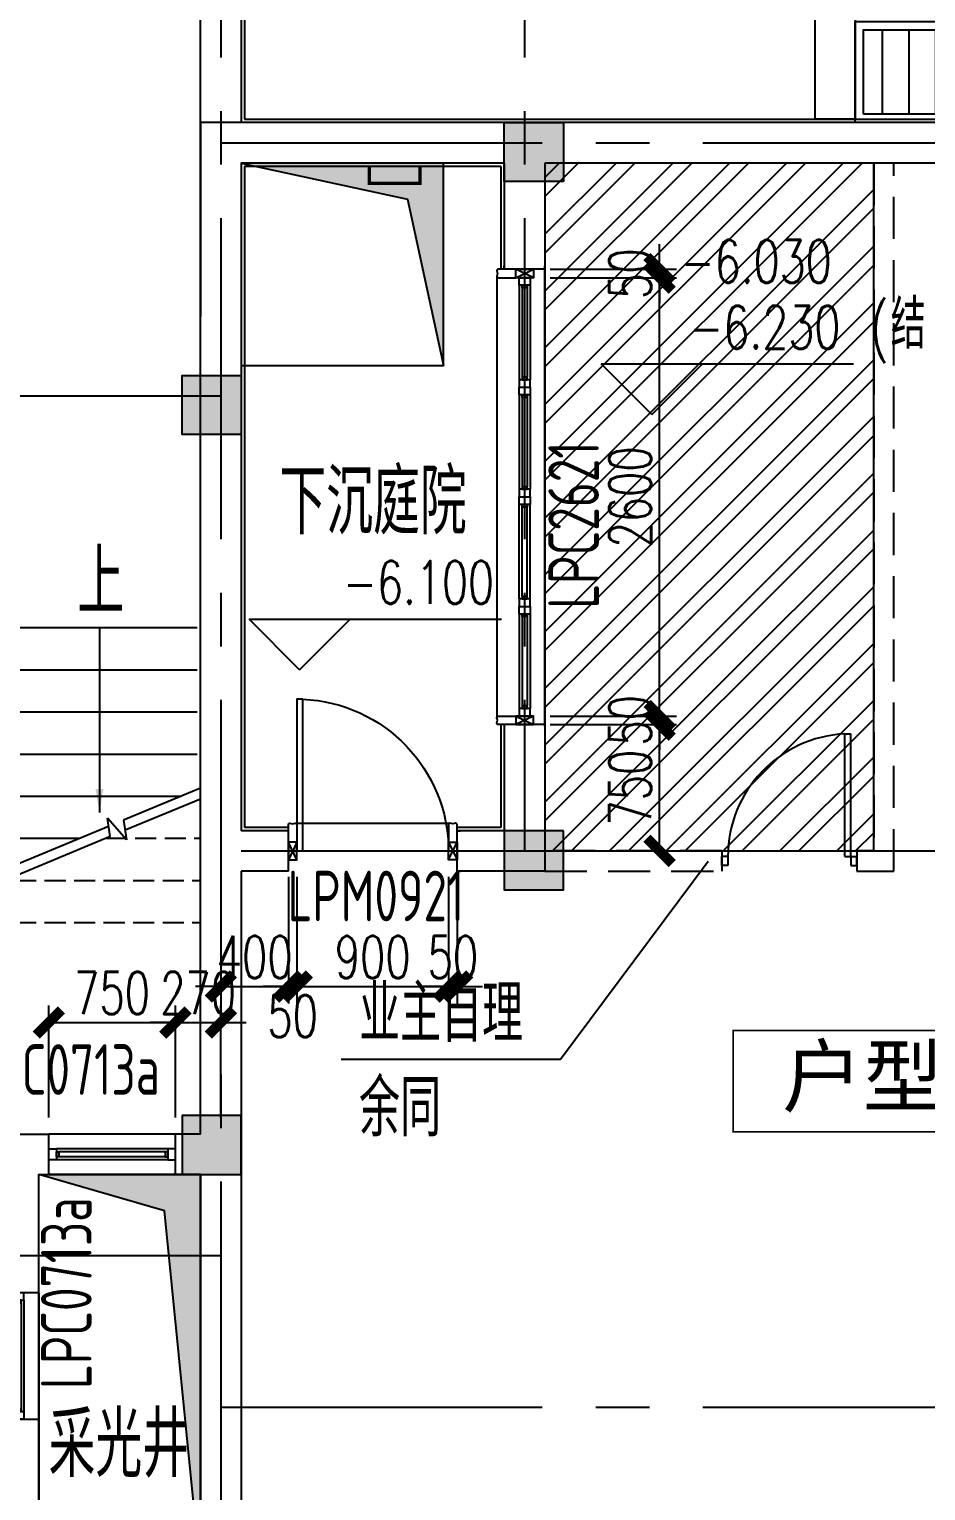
# Model space of a CAD drawing. Extents: x 296441 to 853063, y 459050 to 1117990.
# Drawn here: x 618962 to 624277, y 881624 to 890293 of the extents above; entities that cross this region are included whole.
import ezdxf
from ezdxf.enums import TextEntityAlignment as Align
from ezdxf.xclip import XClip

# ---------------------------------------------------------------- set-up
doc = ezdxf.new("R2010")
doc.units = 0
doc.header["$LTSCALE"] = 1000
doc.header["$XCLIPFRAME"] = 0
for name, pattern in [('03-JSJ -BSMT-P$0$HIDDEN', [0.375, 0.25, -0.125]), ('14-GRID$0$CENTER2', [28.575, 19.05, -3.175, 3.175, -3.175]), ('5-GRID$0$CENTER2', [28.575, 19.05, -3.175, 3.175, -3.175]), ('DASH', [0.35, 0.25, -0.1]), ('DZ-3-PLAN-FL01$0$DASHED2', [0.375, 0.25, -0.125]), ('DZ-3-PLAN-FL03$0$DASHED2', [0.375, 0.25, -0.125])]:
    doc.linetypes.add(name, pattern=pattern)
for name, color, linetype in [('0-COL-H1', 170, 'Continuous'), ('14-GRID$0$G-GRID', 9, '14-GRID$0$CENTER2'), ('14-name$0$A-ANNO-IDEN', 2, 'Continuous'), ('14-PLAN-BS01-P$0$A-ANNO-LEVL', 3, 'Continuous'), ('14-PLAN-BS01-P$0$A-WALL', 1, 'Continuous'), ('17-PLAN-BS01-P$0$G-XREF', 2, 'Continuous'), ('5-GRID$0$G-GRID', 8, '5-GRID$0$CENTER2'), ('A-FL01$0$G-FL01$0$A-OVLK', 140, 'Continuous'), ('A-FL01$0$G-FL01$0$A-SECT-WIND', 155, 'Continuous'), ('A-FL01$0$G-FL01$0$A-SECT-WOOD', 17, 'Continuous'), ('A-ROOF', 2, 'Continuous'), ('C1-FL01$0$A-STRS', 4, 'Continuous'), ('D-排水', 5, 'DASH'), ('DIM_LEAD', 3, 'Continuous'), ('DZ-3-PLAN-FL01$0$A-WALL', 1, 'Continuous'), ('DZ-3-PLAN-FL03$0$A-WALL', 1, 'Continuous'), ('DZ-PLAN-MAIN-FL01$0$A-WIND-IDEN', 33, 'Continuous'), ('E-TEXT-BS01-MI-14$0$A-ROOM-IDEN', 4, 'Continuous'), ('E1-BS01-18-19$0$A-DOOR', 4, 'Continuous'), ('E1-BS01-18-19$0$A-OVLK', 140, 'Continuous'), ('E1-BS01-18-19$0$A-SECT-WIND', 155, 'Continuous'), ('E1-BS01-18-19$0$A-SECT-WOOD', 17, 'Continuous'), ('E1-BS01-18-19$0$G-XREF', 2, 'Continuous'), ('E1-BS01-20$0$A-WALL', 1, 'Continuous'), ('E1-FL01$0$A-DOOR', 4, 'Continuous'), ('G-BS01-20$0$G-FL01$0$A-WALL', 1, 'Continuous'), ('G-BS01-20$0$G-FL01$0$A-WALL-FNSH', 6, 'Continuous'), ('G-BS01-6$0$G-FL01$0$A-ANNO-ARRW', 2, 'Continuous'), ('G-BS01-6$0$G-FL01$0$A-ANNO-SYMB', 6, 'Continuous'), ('H-BM01$0$A-STRS', 4, 'Continuous'), ('menchuangtao1$0$A-DETL-STONE', 42, 'Continuous'), ('menchuangtao1$0$A-WALL', 1, 'Continuous'), ('menchuangtao1$0$A_CUR_FRAME', 112, 'Continuous'), ('PUB_DIM', 3, 'Continuous'), ('PUB_TEXT', 7, 'Continuous'), ('WALL', 242, 'Continuous'), ('ZT1_Dim---标注---PM、LM、DY、JD', 252, 'Continuous'), ('卫生间降板', 251, 'Continuous')]:
    doc.layers.add(name, color=color, linetype=linetype)
doc.layers.add('14-PLAN-ALL-P$0$A-AREA', color=6, linetype='Continuous', plot=False)
doc.styles.add('14-name$0$GOA_03_黑体_1.00', font='simhei.ttf')
doc.styles.add('14-name$0$GOA_04_COMPLEX_1.00', font='complex.shx')
doc.styles.add('_TCH_DIM', font='SIMPLEX', dxfattribs={"bigfont": 'GBCBIG'})
doc.styles.get("Standard").update_dxf_attribs({"font": 'gbenor.shx', "bigfont": 'gbcbig.shx'})
doc.styles.add('ZT-DIMSTYLE', font='ROMANS.shx', dxfattribs={"width": 0.7, "bigfont": 'CHINESE.shx'})
doc.dimstyles.new('ZT-DIM100', dxfattribs={"dimscale": 100, "dimtxt": 2.5, "dimasz": 1.5, "dimexe": 1, "dimexo": 1, "dimgap": 0.5, "dimtad": 1, "dimdec": 0, "dimdsep": 46, "dimtxsty": 'ZT-DIMSTYLE', "dimblk": 'ARCHTICK', "dimcen": 2.5, "dimclrd": 175, "dimclre": 175, "dimclrt": 7, "dimazin": 2, "dimtfac": 1, "dimtix": 1, "dimtmove": 2, "dimatfit": 3, "dimfxl": 0, "dimarcsym": 0})

# ---------------------------------------------------------------- blocks, each defined once
blk = doc.blocks.new('A$C27967141')
at = {"layer": 'D-排水', "linetype": 'ByBlock'}
h = blk.add_hatch(dxfattribs=at)
h.set_pattern_fill('ANSI31', color=256, scale=100, angle=45, style=0)
h.set_pattern_definition([(90, (-3068029.05, -956410.51), (-158.75, 4e-14), [])])
h.paths.add_polyline_path([(8200, -1550), (8200, -2050), (52220, -2050), (52220, -1550)])
at = {"layer": '14-PLAN-BS01-P$0$A-WALL'}
for p, q in [((8150, 0), (8150, -2080)), ((7910, -240), (7910, -2080)), ((8150, -2080), (7910, -2080))]:
    blk.add_line(p, q, dxfattribs=at)
at = {"layer": 'D-排水', "linetype": 'ByBlock'}
for points in [[(8150, -2100), (8150, -1500), (52270, -1500), (52270, -2100)], [(8200, -2050), (8200, -1550), (52220, -1550), (52220, -2050)]]:
    blk.add_lwpolyline(points, close=True, dxfattribs=at)
blk = doc.blocks.new('*U2129')
at = {"const_width": 10}
blk.add_lwpolyline([(-1025, 0), (1025, 0), (1025, -600), (-1025, -600)], close=True, dxfattribs=at)
at = {"style": '14-name$0$GOA_04_COMPLEX_1.00', "width": 0.8}
blk.add_attdef('房间编号', text='', height=300, dxfattribs=at).set_placement((-532.4, -480.6), align=Align.CENTER)
blk = doc.blocks.new('WERC')
at = {"layer": '14-name$0$A-ANNO-IDEN'}
ref = blk.add_blockref('*U2129', (767281.3, -443323.8), dxfattribs=dict(at, xscale=-1))
ref.add_attrib('房间编号', '户型E2', dxfattribs={"layer": '0', "height": 350, "style": '14-name$0$GOA_03_黑体_1.00'}).set_placement((767262.1, -443769.5), align=Align.CENTER)
blk = doc.blocks.new('QQC3')
at = {"layer": 'DZ-PLAN-MAIN-FL01$0$A-WIND-IDEN', "color": 2, "width": 0.8}
blk.add_text('LPC0713a', height=300, dxfattribs=at).set_placement((809467.1, 80354.7))
blk.add_text('LPC0713a', height=300, rotation=90, dxfattribs=at).set_placement((810197.8, 78609.8))
at = {"layer": 'E-TEXT-BS01-MI-14$0$A-ROOM-IDEN'}
for s, height, p in [('上', 385.8, (810113.1, 83205)), ('采光井', 385.82, (809942.6, 78087.8))]:
    blk.add_text(s, height=height, dxfattribs=at).set_placement(p)
blk = doc.blocks.new('*U2130')
at = {"layer": 'E1-BS01-18-19$0$A-SECT-WIND'}
for p, q in [((45, 32.5), (605, 32.5)), ((60, 15), (590, 15)), ((45, -32.5), (605, -32.5)), ((60, -15), (590, -15))]:
    blk.add_line(p, q, dxfattribs=at)
at = {"layer": 'E1-BS01-18-19$0$A-SECT-WOOD'}
for points in [[(0, 32.5), (45, 32.5), (45, -32.5), (0, -32.5)], [(60, 15), (60, -15), (45, -15), (45, 15)], [(590, 15), (590, -15), (605, -15), (605, 15)], [(650, 32.5), (605, 32.5), (605, -32.5), (650, -32.5)]]:
    blk.add_lwpolyline(points, close=True, dxfattribs=at)
blk = doc.blocks.new('menchuangtao1')
at = {"layer": 'menchuangtao1$0$A-DETL-STONE'}
blk.add_lwpolyline([(-10, -52.5), (-10, -159.2, -0.471625), (-15, -162.1, -0.528396), (-19.5, -164.7, 0.241692), (-50.5, -164.7, -0.528396), (-55, -162.1, -0.471625), (-60, -159.2), (-60, -52.5)], format="xyb", close=True, dxfattribs=at)
at = {"layer": 'menchuangtao1$0$A-WALL'}
for p, q in [((-10, 120), (-10, -120)), ((-10, 120), (10, 120)), ((-10, -120), (10, -120))]:
    blk.add_line(p, q, dxfattribs=at)
at = {"layer": 'menchuangtao1$0$A_CUR_FRAME'}
for p, q in [((-60, -52.5), (-10, 52.5)), ((-60, 52.5), (-10, -52.5))]:
    blk.add_line(p, q, dxfattribs=at)
blk.add_lwpolyline([(-10, -52.5), (-10, 52.5), (-60, 52.5), (-60, -52.5)], close=True, dxfattribs=at)
blk = doc.blocks.new('E1-BS01-18-19$0$DOOR-900')
blk.add_lwpolyline([(-35, 899.8), (0, 899.8), (0, 0), (-35, 0)], close=True)
blk.add_arc((2.2, -1.7), 902.2, 92.36523, 179.8941)
blk = doc.blocks.new('E1-FL01$0$M1')
for p, q in [((-153.2, 60), (-153.2, 880)), ((-153.2, 880), (-113.2, 880)), ((-113.2, 60), (-113.2, 880)), ((-933.2, 60), (-973.2, 60)), ((-973.2, 0), (-973.2, 60)), ((-933.2, 60), (-933.2, 0)), ((-153.2, 60), (-113.2, 60)), ((-113.2, 60), (-73.2, 60)), ((-113.2, 60), (-113.2, 0)), ((-73.2, 0), (-73.2, 60)), ((-933.2, 0), (-973.2, 0)), ((-113.2, 0), (-73.2, 0))]:
    blk.add_line(p, q)
blk.add_arc((-113.2, 60), 820, 92.79603, 180)
blk = doc.blocks.new('16#地下一层')
at = {"layer": 'A-ROOF'}
h = blk.add_hatch(color=239, dxfattribs=at)
h.dxf.hatch_style = 1
h.paths.add_polyline_path([(-8494, 11366), (-9185.9, 11516.2), (-9251, 11580), (-8280, 11580), (-8280, 10582.3), (-8323.9, 10582.3)])
h.paths.add_polyline_path([(-8323.9, 10582.3), (-8280, 10582.3), (-8280, 10380)])
h.paths.add_polyline_path([(-9279.6, 11580), (-9251, 11580), (-9185.9, 11516.2), (-9279.6, 11536.5)])
h.paths.add_polyline_path([(-9480, 11580), (-9279.6, 11580), (-9279.6, 11536.5)])
at = {"layer": '卫生间降板'}
h = blk.add_hatch(dxfattribs=at)
h.set_pattern_fill('ANSI32', color=256, scale=50)
h.set_pattern_definition([(45, (-2014349.7, -1371804.2), (-168.379802, 168.379802), []), (45, (-2014237.44, -1371804.2), (-168.379802, 168.379802), [])])
h.paths.add_polyline_path([(-5730, 11580), (-7680, 11580), (-7680, 7500), (-5730, 7500)])
at = {"layer": '14-PLAN-ALL-P$0$A-AREA'}
for p, q in [((-9460, 11840), (-4080, 11840)), ((-9460, 11560), (-9460, 7640)), ((-7940, 11560), (-9460, 11560)), ((-7940, 11560), (-7940, 10950)), ((-7940, 8250), (-7940, 7640)), ((-9200, 7640), (-9460, 7640)), ((-7940, 7640), (-8200, 7640))]:
    blk.add_line(p, q, dxfattribs=at)
at = {"layer": '17-PLAN-BS01-P$0$G-XREF', "const_width": 20}
blk.add_lwpolyline([(-8420, 11560), (-8420, 11460), (-8720, 11460), (-8720, 11560)], dxfattribs=at)
at = {"layer": '5-GRID$0$G-GRID'}
blk.add_lwpolyline([(-5730, 11580), (-7680, 11580), (-7680, 7500), (-5730, 7500)], close=True, dxfattribs=at)
at = {"layer": 'A-ROOF', "color": 239, "linetype": '03-JSJ -BSMT-P$0$HIDDEN'}
blk.add_lwpolyline([(-8280, 11580), (-9480, 11580), (-9480, 10380), (-8280, 10380)], close=True, dxfattribs=at)
at = {"layer": 'A-ROOF', "color": 239}
blk.add_lwpolyline([(-8280, 11580), (-9480, 11580), (-9480, 10380), (-8280, 10380)], close=True, dxfattribs=at)
blk.add_lwpolyline([(-9480, 11580), (-8494, 11366), (-8280, 10380)], dxfattribs=at)
at = {"layer": 'DZ-3-PLAN-FL01$0$A-WALL', "color": 33, "linetype": 'DZ-3-PLAN-FL01$0$DASHED2', "ltscale": 10}
blk.add_line((-5830, 7500), (-5830, 7380), dxfattribs=at)
at = {"layer": 'DZ-3-PLAN-FL03$0$A-WALL', "color": 33, "linetype": 'DZ-3-PLAN-FL03$0$DASHED2'}
blk.add_line((-6630, 7500), (-6630, 7380), dxfattribs=at)
for points in [[(-5730, 11580), (-5730, 7500), (-5830, 7500)], [(-5830, 7380), (-5610, 7380), (-5610, 11580)], [(-6630, 7500), (-7680, 7500)], [(-7680, 7380), (-6630, 7380)]]:
    blk.add_lwpolyline(points, dxfattribs=at)
at = {"layer": 'E1-BS01-18-19$0$A-OVLK'}
for p, q in [((-7680, 8240), (-7680, 10960)), ((-7965, 10908.1), (-7965, 8292.2)), ((-9158.1, 7665), (-8241.9, 7665))]:
    blk.add_line(p, q, dxfattribs=at)
at = {"layer": 'WALL'}
for p, q in [((-7800, 11820), (-9720, 11820)), ((-4080, 11820), (-7800, 11820)), ((-7920, 11580), (-9480, 11580)), ((-9480, 11580), (-9480, 7620)), ((-7920, 11580), (-7920, 10950)), ((-4080, 11580), (-7680, 11580)), ((-7680, 11580), (-7680, 10950)), ((-7680, 10950), (-7920, 10950)), ((-7920, 8250), (-7920, 7620)), ((-7680, 8250), (-7920, 8250)), ((-7680, 8250), (-7680, 7380)), ((-9200, 7620), (-9480, 7620)), ((-9200, 7380), (-9200, 7620)), ((-7920, 7620), (-8200, 7620)), ((-8200, 7380), (-8200, 7620)), ((-9200, 7380), (-9480, 7380)), ((-9480, 7380), (-9480, -3480)), ((-7680, 7380), (-8200, 7380))]:
    blk.add_line(p, q, dxfattribs=at)
at = {"rotation": 270}
for p in [(-7800, 10900), (-7800, 10250), (-7800, 8950)]:
    blk.add_blockref('*U2130', p, dxfattribs=at)
at = {"extrusion": (0, 0, -1), "zscale": -1, "rotation": 90}
blk.add_blockref('*U2130', (7800, 8950), dxfattribs=at)
at = {"layer": 'E1-BS01-18-19$0$A-DOOR', "extrusion": (0, 0, -1), "zscale": -1}
blk.add_blockref('E1-BS01-18-19$0$DOOR-900', (9150, 7500), dxfattribs=at)
at = {"layer": 'E1-BS01-18-19$0$G-XREF', "extrusion": (0, 0, -1), "zscale": -1}
for p, rotation in [((7800, 10960), 90), ((8190, 7500), 180)]:
    blk.add_blockref('menchuangtao1', p, dxfattribs=dict(at, rotation=rotation))
at = {"layer": 'E1-BS01-18-19$0$G-XREF'}
for p, rotation in [((-7800, 8240), 270), ((-9210, 7500), 180)]:
    blk.add_blockref('menchuangtao1', p, dxfattribs=dict(at, rotation=rotation))
at = {"layer": 'E1-FL01$0$A-DOOR', "xscale": 0.8888888889923692, "yscale": 0.8888888889923692, "zscale": 0.8888888889923692}
blk.add_blockref('E1-FL01$0$M1', (-5765, 7413.3), dxfattribs=at)
blk = doc.blocks.new('cgc')
at = {"layer": 'A-FL01$0$G-FL01$0$A-OVLK', "extrusion": (2.78234e-21, 2.27195e-05, 1)}
for p, q in [((221442.7, 260767.6), (220692.7, 260767.6)), ((221442.7, 260527.6), (220692.7, 260527.6))]:
    blk.add_line(p, q, dxfattribs=at)
at = {"layer": 'A-FL01$0$G-FL01$0$A-SECT-WIND', "extrusion": (2.78234e-21, 2.27195e-05, 1)}
for p, q in [((221397.7, 260680.1), (220737.7, 260680.1)), ((221397.7, 260615.1), (220737.7, 260615.1)), ((221382.7, 260662.6), (220752.7, 260662.6)), ((221382.7, 260632.6), (220752.7, 260632.6))]:
    blk.add_line(p, q, dxfattribs=at)
at = {"layer": 'A-FL01$0$G-FL01$0$A-SECT-WOOD', "extrusion": (2.78234e-21, 2.27195e-05, 1), "elevation": 3.9}
for points in [[(220692.7, 260680.1), (220737.7, 260680.1), (220737.7, 260615.1), (220692.7, 260615.1)], [(221442.7, 260680.1), (221397.7, 260680.1), (221397.7, 260615.1), (221442.7, 260615.1)], [(220752.7, 260662.6), (220752.7, 260632.6), (220737.7, 260632.6), (220737.7, 260662.6)], [(221382.7, 260662.6), (221382.7, 260632.6), (221397.7, 260632.6), (221397.7, 260662.6)]]:
    blk.add_lwpolyline(points, close=True, dxfattribs=at)
blk = doc.blocks.new('20B-G1-地下一层')
at = {"layer": 'A-ROOF'}
h = blk.add_hatch(color=239, dxfattribs=at)
h.dxf.hatch_style = 1
h.paths.add_polyline_path([(729779, -384992.3), (729848.9, -385693.3), (729993, -385749.3), (729993, -384778.3), (729373.7, -384778.3), (729359.4, -384871.9)])
h.paths.add_polyline_path([(729359.4, -384871.9), (729373.7, -384778.3), (729033, -384778.3)])
h.paths.add_polyline_path([(729993, -385777.9), (729993, -385749.3), (729848.9, -385693.3), (729858.4, -385788.3)])
h.paths.add_polyline_path([(729993, -387138.3), (729993, -385777.9), (729858.4, -385788.3)])
blk.add_lwpolyline([(729993, -387138.3), (729779, -384992.3), (729033, -384778.3)], dxfattribs=at)
blk.add_lwpolyline([(729993, -384778.3), (729993, -387138.3), (729033, -387138.3), (729033, -384778.3)], close=True, dxfattribs=at)
at = {"layer": 'C1-FL01$0$A-STRS', "linetype": 'DASH', "ltscale": 0.5, "extrusion": (2.78234e-21, 2.27195e-05, 1)}
for p, q in [((729430, -382783.3), (729993, -382783.3)), ((728893, -383033.3), (729993, -383033.3)), ((728893, -383283.3), (729993, -383283.3))]:
    blk.add_line(p, q, dxfattribs=at)
at = {"layer": 'E1-BS01-20$0$A-WALL'}
blk.add_line((729993, -378538.3), (729993, -379688.3), dxfattribs=at)
at = {"layer": 'G-BS01-20$0$G-FL01$0$A-WALL'}
for p, q in [((730233, -376438.3), (730232.9, -378538.6)), ((729993, -378738.3), (729993, -376678.3)), ((729993, -384538.3), (729993, -378458.3))]:
    blk.add_line(p, q, dxfattribs=at)
at = {"layer": 'G-BS01-20$0$G-FL01$0$A-WALL-FNSH'}
blk.add_line((730253, -376418.3), (730252.9, -378518.6), dxfattribs=at)
at = {"layer": 'G-BS01-6$0$G-FL01$0$A-ANNO-ARRW', "extrusion": (8.34702e-21, 4.5439e-05, 1), "elevation": -16.9}
blk.add_lwpolyline([(729393, -381533.3), (729393, -382630.7)], dxfattribs=at)
at = {"layer": 'G-BS01-6$0$G-FL01$0$A-ANNO-ARRW', "extrusion": (8.34702e-21, 4.5439e-05, 1)}
blk.add_solid([(729369.6, -382490.7, -16.9), (729393, -382630.7, -16.9), (729416.3, -382490.7, -16.9)], dxfattribs=at)
at = {"layer": 'G-BS01-6$0$G-FL01$0$A-ANNO-SYMB', "extrusion": (8.34702e-21, 4.5439e-05, 1)}
for p, q in [((729993, -382486.1), (729536.4, -382675.8)), ((729993, -382550.5), (729545.2, -382735.4)), ((729447, -382712.9), (728793, -382984.8)), ((729553.6, -382792.5), (729440.7, -382664.1)), ((729455.8, -382772.5), (729440.7, -382664.1)), ((729536.4, -382675.8), (729553.6, -382792.5)), ((729455.8, -382772.5), (728793, -383049.7))]:
    blk.add_line(p, q, dxfattribs=at)
at = {"layer": 'H-BM01$0$A-STRS', "ltscale": 0.1, "extrusion": (2.78234e-21, 2.27195e-05, 1)}
for p, q in [((728893, -381533.3), (729973, -381533.3)), ((728893, -381783.3), (729973, -381783.3)), ((728893, -382033.3), (729973, -382033.3)), ((728893, -382283.3), (729973, -382283.3)), ((728893, -382533.3), (729879.3, -382533.3)), ((728893, -382783.3), (729277.6, -382783.3))]:
    blk.add_line(p, q, dxfattribs=at)
at = {"layer": 'WALL'}
blk.add_line((728793, -384538.3), (729093, -384538.3), dxfattribs=at)
at = {"layer": 'WALL', "extrusion": (8.34702e-21, 4.5439e-05, 1)}
for p, q in [((729093, -384778.3), (729093, -384538.3)), ((729993, -384538.3), (729843, -384538.3)), ((729843, -384778.3), (729843, -384538.3)), ((729033, -384778.3), (729093, -384778.3)), ((729033, -385478.3), (729033, -384778.3)), ((729993, -384778.3), (729843, -384778.3)), ((729993, -387138.3), (729993, -384778.3)), ((729033, -385478.3), (728793, -385478.3)), ((728793, -386228.3), (729033, -386228.3)), ((729033, -386228.3), (729033, -387138.3))]:
    blk.add_line(p, q, dxfattribs=at)
blk.add_blockref('cgc', (508400.3, -645305.9))
at = {"rotation": 90}
blk.add_blockref('cgc', (989560.6, -606921), dxfattribs=at)
blk = doc.blocks.new('20B-1A')
at = {"layer": '14-PLAN-BS01-P$0$A-ANNO-LEVL'}
for p, q in [((1510954.9, 101271), (1510654.9, 101571)), ((1510654.9, 101571), (1512150.9, 101571)), ((1510954.9, 101271), (1511254.9, 101571)), ((1508867.1, 99756.9), (1508567.1, 100056.9)), ((1508567.1, 100056.9), (1510063.1, 100056.9)), ((1508867.1, 99756.9), (1509167.1, 100056.9))]:
    blk.add_line(p, q, dxfattribs=at)
at = {"layer": 'DZ-PLAN-MAIN-FL01$0$A-WIND-IDEN', "color": 2, "width": 0.8}
blk.add_text('LPC2621', height=300, rotation=90, dxfattribs=at).set_placement((1510641.5, 100118.8))
blk.add_text('LPM0921', height=300, dxfattribs=at).set_placement((1508795.2, 98265))
at = {"layer": 'E-TEXT-BS01-MI-14$0$A-ROOM-IDEN'}
blk.add_text('下沉庭院', height=385.82, dxfattribs=at).set_placement((1508746.7, 100559.6))
at = {"layer": 'PUB_TEXT', "style": '_TCH_DIM', "width": 0.705882}
for s, p in [('-6.030', (1511126.6, 102051)), ('(', (1512250.9, 101661)), ('-6.230', (1511178, 101661)), ('-6.100', (1509124.5, 100146.9))]:
    blk.add_text(s, height=255, dxfattribs=at).set_placement(p)
at = {"layer": 'PUB_TEXT', "style": '_TCH_DIM'}
blk.add_text('结', height=289.4, dxfattribs=at).set_placement((1512370.9, 101661))
blk = doc.blocks.new('_ArchTick')
at = {"color": 0, "linetype": 'ByBlock', "const_width": 0.4}
blk.add_lwpolyline([(-0.5, -0.5), (0.5, 0.5)], dxfattribs=at)
blk = doc.blocks.new('*D2250')
at = {"layer": 'Defpoints', "color": 0, "ltscale": 1000, "transparency": 16777216}
for p in [(620098.5, 884401.8), (619828.5, 883739.3), (620098.5, 883739.3)]:
    blk.add_point(p, dxfattribs=at)
at = {"layer": 'ZT1_Dim---标注---PM、LM、DY、JD', "color": 175, "linetype": 'ByBlock', "lineweight": -2, "ltscale": 1000, "transparency": 16777216}
for p, q in [((619828.5, 883839.3), (619828.5, 884501.8)), ((620098.5, 883839.3), (620098.5, 884501.8)), ((619828.5, 884401.8), (619678.5, 884401.8)), ((619828.5, 884401.8), (620098.5, 884401.8)), ((620098.5, 884401.8), (620248.5, 884401.8))]:
    blk.add_line(p, q, dxfattribs=at)
at = {"layer": 'ZT1_Dim---标注---PM、LM、DY、JD', "color": 175, "lineweight": -2, "ltscale": 1000, "transparency": 16777216, "xscale": 150, "yscale": 150, "zscale": 150}
blk.add_blockref('_ArchTick', (619828.5, 884401.8), dxfattribs=at)
at = {"layer": 'ZT1_Dim---标注---PM、LM、DY、JD', "color": 175, "lineweight": -2, "ltscale": 1000, "transparency": 16777216, "xscale": 150, "yscale": 150, "zscale": 150, "rotation": 180}
blk.add_blockref('_ArchTick', (620098.5, 884401.8), dxfattribs=at)
at = {"layer": 'ZT1_Dim---标注---PM、LM、DY、JD', "color": 7, "ltscale": 1000, "transparency": 16777216, "insert": (619963.5, 884576.8), "char_height": 250, "attachment_point": 5, "style": 'ZT-DIMSTYLE'}
blk.add_mtext('270', dxfattribs=at)
blk = doc.blocks.new('*D2251')
at = {"layer": 'Defpoints', "color": 0, "ltscale": 1000, "transparency": 16777216}
for p in [(619828.5, 884401.8), (619078.5, 883739.3), (619828.5, 883739.3)]:
    blk.add_point(p, dxfattribs=at)
at = {"layer": 'ZT1_Dim---标注---PM、LM、DY、JD', "color": 175, "linetype": 'ByBlock', "lineweight": -2, "ltscale": 1000, "transparency": 16777216}
for p, q in [((619078.5, 883839.3), (619078.5, 884501.8)), ((619828.5, 883839.3), (619828.5, 884501.8)), ((619078.5, 884401.8), (619828.5, 884401.8))]:
    blk.add_line(p, q, dxfattribs=at)
at = {"layer": 'ZT1_Dim---标注---PM、LM、DY、JD', "color": 175, "lineweight": -2, "ltscale": 1000, "transparency": 16777216, "xscale": 150, "yscale": 150, "zscale": 150, "rotation": 180}
blk.add_blockref('_ArchTick', (619078.5, 884401.8), dxfattribs=at)
at = {"layer": 'ZT1_Dim---标注---PM、LM、DY、JD', "color": 175, "lineweight": -2, "ltscale": 1000, "transparency": 16777216, "xscale": 150, "yscale": 150, "zscale": 150}
blk.add_blockref('_ArchTick', (619828.5, 884401.8), dxfattribs=at)
at = {"layer": 'ZT1_Dim---标注---PM、LM、DY、JD', "color": 7, "ltscale": 1000, "transparency": 16777216, "insert": (619453.5, 884576.8), "char_height": 250, "attachment_point": 5, "style": 'ZT-DIMSTYLE'}
blk.add_mtext('750', dxfattribs=at)
blk = doc.blocks.new('*D2252')
at = {"layer": 'Defpoints', "color": 0, "ltscale": 1000, "transparency": 16777216}
for p in [(621448.5, 885366.8), (621498.5, 885366.8), (621498.5, 884614.9)]:
    blk.add_point(p, dxfattribs=at)
at = {"layer": 'ZT1_Dim---标注---PM、LM、DY、JD', "color": 175, "linetype": 'ByBlock', "lineweight": -2, "ltscale": 1000, "transparency": 16777216}
for p, q in [((621448.5, 885266.8), (621448.5, 884514.9)), ((621498.5, 885266.8), (621498.5, 884514.9)), ((621448.5, 884614.9), (621298.5, 884614.9)), ((621448.5, 884614.9), (621498.5, 884614.9)), ((621498.5, 884614.9), (621648.5, 884614.9))]:
    blk.add_line(p, q, dxfattribs=at)
at = {"layer": 'ZT1_Dim---标注---PM、LM、DY、JD', "color": 175, "lineweight": -2, "ltscale": 1000, "transparency": 16777216, "xscale": 150, "yscale": 150, "zscale": 150}
blk.add_blockref('_ArchTick', (621448.5, 884614.9), dxfattribs=at)
at = {"layer": 'ZT1_Dim---标注---PM、LM、DY、JD', "color": 175, "lineweight": -2, "ltscale": 1000, "transparency": 16777216, "xscale": 150, "yscale": 150, "zscale": 150, "rotation": 180}
blk.add_blockref('_ArchTick', (621498.5, 884614.9), dxfattribs=at)
at = {"layer": 'ZT1_Dim---标注---PM、LM、DY、JD', "color": 7, "ltscale": 1000, "transparency": 16777216, "insert": (621473.5, 884789.9), "char_height": 250, "attachment_point": 5, "style": 'ZT-DIMSTYLE'}
blk.add_mtext('50', dxfattribs=at)
blk = doc.blocks.new('*D2253')
at = {"layer": 'Defpoints', "color": 0, "ltscale": 1000, "transparency": 16777216}
for p in [(620548.5, 885366.8), (621448.5, 885366.8), (621448.5, 884614.9)]:
    blk.add_point(p, dxfattribs=at)
at = {"layer": 'ZT1_Dim---标注---PM、LM、DY、JD', "color": 175, "linetype": 'ByBlock', "lineweight": -2, "ltscale": 1000, "transparency": 16777216}
for p, q in [((620548.5, 885266.8), (620548.5, 884514.9)), ((621448.5, 885266.8), (621448.5, 884514.9)), ((620548.5, 884614.9), (621448.5, 884614.9))]:
    blk.add_line(p, q, dxfattribs=at)
at = {"layer": 'ZT1_Dim---标注---PM、LM、DY、JD', "color": 175, "lineweight": -2, "ltscale": 1000, "transparency": 16777216, "xscale": 150, "yscale": 150, "zscale": 150, "rotation": 180}
blk.add_blockref('_ArchTick', (620548.5, 884614.9), dxfattribs=at)
at = {"layer": 'ZT1_Dim---标注---PM、LM、DY、JD', "color": 175, "lineweight": -2, "ltscale": 1000, "transparency": 16777216, "xscale": 150, "yscale": 150, "zscale": 150}
blk.add_blockref('_ArchTick', (621448.5, 884614.9), dxfattribs=at)
at = {"layer": 'ZT1_Dim---标注---PM、LM、DY、JD', "color": 7, "ltscale": 1000, "transparency": 16777216, "insert": (620998.5, 884789.9), "char_height": 250, "attachment_point": 5, "style": 'ZT-DIMSTYLE'}
blk.add_mtext('900', dxfattribs=at)
blk = doc.blocks.new('*D2254')
at = {"layer": 'Defpoints', "color": 0, "ltscale": 1000, "transparency": 16777216}
for p in [(620498.5, 885366.8), (620548.5, 885366.8), (620548.5, 884614.9)]:
    blk.add_point(p, dxfattribs=at)
at = {"layer": 'ZT1_Dim---标注---PM、LM、DY、JD', "color": 175, "linetype": 'ByBlock', "lineweight": -2, "ltscale": 1000, "transparency": 16777216}
for p, q in [((620498.5, 885266.8), (620498.5, 884514.9)), ((620548.5, 885266.8), (620548.5, 884514.9)), ((620498.5, 884614.9), (620348.5, 884614.9)), ((620498.5, 884614.9), (620548.5, 884614.9)), ((620548.5, 884614.9), (620698.5, 884614.9))]:
    blk.add_line(p, q, dxfattribs=at)
at = {"layer": 'ZT1_Dim---标注---PM、LM、DY、JD', "color": 175, "lineweight": -2, "ltscale": 1000, "transparency": 16777216, "xscale": 150, "yscale": 150, "zscale": 150}
blk.add_blockref('_ArchTick', (620498.5, 884614.9), dxfattribs=at)
at = {"layer": 'ZT1_Dim---标注---PM、LM、DY、JD', "color": 175, "lineweight": -2, "ltscale": 1000, "transparency": 16777216, "xscale": 150, "yscale": 150, "zscale": 150, "rotation": 180}
blk.add_blockref('_ArchTick', (620548.5, 884614.9), dxfattribs=at)
at = {"layer": 'ZT1_Dim---标注---PM、LM、DY、JD', "color": 7, "ltscale": 1000, "transparency": 16777216, "insert": (620523.5, 884439.9), "char_height": 250, "attachment_point": 5, "style": 'ZT-DIMSTYLE'}
blk.add_mtext('50', dxfattribs=at)
blk = doc.blocks.new('*D2255')
at = {"layer": 'Defpoints', "color": 0, "ltscale": 1000, "transparency": 16777216}
for p in [(621951, 888869.4), (622699.3, 888869.4), (621951, 888819.3)]:
    blk.add_point(p, dxfattribs=at)
at = {"layer": 'ZT1_Dim---标注---PM、LM、DY、JD', "color": 175, "linetype": 'ByBlock', "lineweight": -2, "ltscale": 1000, "transparency": 16777216}
for p, q in [((622699.3, 888869.4), (622699.3, 889019.4)), ((622051, 888869.4), (622799.3, 888869.4)), ((622699.3, 888819.3), (622699.3, 888869.4)), ((622051, 888819.3), (622799.3, 888819.3)), ((622699.3, 888819.3), (622699.3, 888669.3))]:
    blk.add_line(p, q, dxfattribs=at)
at = {"layer": 'ZT1_Dim---标注---PM、LM、DY、JD', "color": 175, "lineweight": -2, "ltscale": 1000, "transparency": 16777216, "xscale": 150, "yscale": 150, "zscale": 150}
for p, rotation in [((622699.3, 888869.4), 270), ((622699.3, 888819.3), 90)]:
    blk.add_blockref('_ArchTick', p, dxfattribs=dict(at, rotation=rotation))
at = {"layer": 'ZT1_Dim---标注---PM、LM、DY、JD', "color": 7, "ltscale": 1000, "transparency": 16777216, "insert": (622524.3, 888844.4), "char_height": 250, "attachment_point": 5, "rotation": 90, "style": 'ZT-DIMSTYLE'}
blk.add_mtext('50', dxfattribs=at)
blk = doc.blocks.new('*D2256')
at = {"layer": 'Defpoints', "color": 0, "ltscale": 1000, "transparency": 16777216}
for p in [(621951, 888819.3), (622699.3, 888819.3), (621951, 886219.3)]:
    blk.add_point(p, dxfattribs=at)
at = {"layer": 'ZT1_Dim---标注---PM、LM、DY、JD', "color": 175, "linetype": 'ByBlock', "lineweight": -2, "ltscale": 1000, "transparency": 16777216}
for p, q in [((622051, 888819.3), (622799.3, 888819.3)), ((622699.3, 886219.3), (622699.3, 888819.3)), ((622051, 886219.3), (622799.3, 886219.3))]:
    blk.add_line(p, q, dxfattribs=at)
at = {"layer": 'ZT1_Dim---标注---PM、LM、DY、JD', "color": 175, "lineweight": -2, "ltscale": 1000, "transparency": 16777216, "xscale": 150, "yscale": 150, "zscale": 150}
for p, rotation in [((622699.3, 888819.3), 90), ((622699.3, 886219.3), 270)]:
    blk.add_blockref('_ArchTick', p, dxfattribs=dict(at, rotation=rotation))
at = {"layer": 'ZT1_Dim---标注---PM、LM、DY、JD', "color": 7, "ltscale": 1000, "transparency": 16777216, "insert": (622524.3, 887519.3), "char_height": 250, "attachment_point": 5, "rotation": 90, "style": 'ZT-DIMSTYLE'}
blk.add_mtext('2600', dxfattribs=at)
blk = doc.blocks.new('*D2257')
at = {"layer": 'Defpoints', "color": 0, "ltscale": 1000, "transparency": 16777216}
for p in [(621951, 886219.3), (621951, 886169.3), (622699.3, 886219.3)]:
    blk.add_point(p, dxfattribs=at)
at = {"layer": 'ZT1_Dim---标注---PM、LM、DY、JD', "color": 175, "linetype": 'ByBlock', "lineweight": -2, "ltscale": 1000, "transparency": 16777216}
for p, q in [((622699.3, 886219.3), (622699.3, 886369.3)), ((622051, 886219.3), (622799.3, 886219.3)), ((622051, 886169.3), (622799.3, 886169.3)), ((622699.3, 886169.3), (622699.3, 886219.3)), ((622699.3, 886169.3), (622699.3, 886019.3))]:
    blk.add_line(p, q, dxfattribs=at)
at = {"layer": 'ZT1_Dim---标注---PM、LM、DY、JD', "color": 175, "lineweight": -2, "ltscale": 1000, "transparency": 16777216, "xscale": 150, "yscale": 150, "zscale": 150}
for p, rotation in [((622699.3, 886219.3), 270), ((622699.3, 886169.3), 90)]:
    blk.add_blockref('_ArchTick', p, dxfattribs=dict(at, rotation=rotation))
at = {"layer": 'ZT1_Dim---标注---PM、LM、DY、JD', "color": 7, "ltscale": 1000, "transparency": 16777216, "insert": (622524.3, 886194.3), "char_height": 250, "attachment_point": 5, "rotation": 90, "style": 'ZT-DIMSTYLE'}
blk.add_mtext('50', dxfattribs=at)
blk = doc.blocks.new('*D2258')
at = {"layer": 'Defpoints', "color": 0, "ltscale": 1000, "transparency": 16777216}
for p in [(621951, 886169.3), (622699.3, 886169.3), (621951, 885419.3)]:
    blk.add_point(p, dxfattribs=at)
at = {"layer": 'ZT1_Dim---标注---PM、LM、DY、JD', "color": 175, "linetype": 'ByBlock', "lineweight": -2, "ltscale": 1000, "transparency": 16777216}
for p, q in [((622051, 886169.3), (622799.3, 886169.3)), ((622699.3, 885419.3), (622699.3, 886169.3)), ((622051, 885419.3), (622799.3, 885419.3))]:
    blk.add_line(p, q, dxfattribs=at)
at = {"layer": 'ZT1_Dim---标注---PM、LM、DY、JD', "color": 175, "lineweight": -2, "ltscale": 1000, "transparency": 16777216, "xscale": 150, "yscale": 150, "zscale": 150}
for p, rotation in [((622699.3, 886169.3), 90), ((622699.3, 885419.3), 270)]:
    blk.add_blockref('_ArchTick', p, dxfattribs=dict(at, rotation=rotation))
at = {"layer": 'ZT1_Dim---标注---PM、LM、DY、JD', "color": 7, "ltscale": 1000, "transparency": 16777216, "insert": (622524.3, 885794.3), "char_height": 250, "attachment_point": 5, "rotation": 90, "style": 'ZT-DIMSTYLE'}
blk.add_mtext('750', dxfattribs=at)
blk = doc.blocks.new('*D2259')
at = {"layer": 'Defpoints', "color": 0, "ltscale": 1000, "transparency": 16777216}
for p in [(620098.5, 885366.8), (620498.5, 885366.8), (620498.5, 884614.9)]:
    blk.add_point(p, dxfattribs=at)
at = {"layer": 'ZT1_Dim---标注---PM、LM、DY、JD', "color": 175, "linetype": 'ByBlock', "lineweight": -2, "ltscale": 1000, "transparency": 16777216}
for p, q in [((620098.5, 885266.8), (620098.5, 884514.9)), ((620498.5, 885266.8), (620498.5, 884514.9)), ((620098.5, 884614.9), (619948.5, 884614.9)), ((620098.5, 884614.9), (620498.5, 884614.9)), ((620498.5, 884614.9), (620648.5, 884614.9))]:
    blk.add_line(p, q, dxfattribs=at)
at = {"layer": 'ZT1_Dim---标注---PM、LM、DY、JD', "color": 175, "lineweight": -2, "ltscale": 1000, "transparency": 16777216, "xscale": 150, "yscale": 150, "zscale": 150}
blk.add_blockref('_ArchTick', (620098.5, 884614.9), dxfattribs=at)
at = {"layer": 'ZT1_Dim---标注---PM、LM、DY、JD', "color": 175, "lineweight": -2, "ltscale": 1000, "transparency": 16777216, "xscale": 150, "yscale": 150, "zscale": 150, "rotation": 180}
blk.add_blockref('_ArchTick', (620498.5, 884614.9), dxfattribs=at)
at = {"layer": 'ZT1_Dim---标注---PM、LM、DY、JD', "color": 7, "ltscale": 1000, "transparency": 16777216, "insert": (620298.5, 884789.9), "char_height": 250, "attachment_point": 5, "style": 'ZT-DIMSTYLE'}
blk.add_mtext('400', dxfattribs=at)

msp = doc.modelspace()

# ---------------------------------------------------------------- linework, layer by layer
at = {"layer": '0-COL-H1', "elevation": 0}
for points in [[(622128.5, 889389.3), (621778.5, 889389.3), (621778.5, 889739.3), (622128.5, 889739.3)], [(622128.5, 885539.3), (621778.5, 885539.3), (621778.5, 885189.3), (622128.5, 885189.3)]]:
    msp.add_lwpolyline(points, close=True, dxfattribs=at)
at = {"layer": '0-COL-H1'}
for points in [[(620218.5, 887889.3), (619868.5, 887889.3), (619868.5, 888239.3), (620218.5, 888239.3)], [(620218.5, 883849.3), (619868.5, 883849.3), (619868.5, 883499.3), (620218.5, 883499.3)]]:
    msp.add_lwpolyline(points, close=True, dxfattribs=at)
at = {"layer": '0-COL-H1', "color": 254}
for points in [[(621778.5, 889739.3, 0), (621778.5, 889389.3, 0), (622128.5, 889739.3, 0), (622128.5, 889389.3, 0)], [(619868.5, 888239.3), (619868.5, 887889.3), (620218.5, 888239.3), (620218.5, 887889.3)], [(621778.5, 885189.3, 0), (621778.5, 885539.3, 0), (622128.5, 885189.3, 0), (622128.5, 885539.3, 0)], [(619868.5, 883499.3), (619868.5, 883849.3), (620218.5, 883499.3), (620218.5, 883849.3)]]:
    msp.add_solid(points, dxfattribs=at)
at = {"layer": '14-GRID$0$G-GRID', "color": 8, "ltscale": 0.1}
for p, q in [((620098.5, 900603), (620098.5, 867844.6)), ((621898.5, 900603), (621898.5, 885419.3)), ((620098.5, 889619.3), (676818.6, 889619.3)), ((598417.5, 888119.3), (620098.5, 888119.3)), ((620218.5, 885419.3), (676818.6, 885419.3)), ((598417.5, 883019.3), (620098.5, 883019.3)), ((620098.5, 882119.3), (676818.6, 882119.3))]:
    msp.add_line(p, q, dxfattribs=at)
at = {"layer": 'DIM_LEAD'}
for p, q in [((622987.2, 885357.7), (622112.4, 884181.5)), ((622112.4, 884181.5), (620812.4, 884181.5))]:
    msp.add_line(p, q, dxfattribs=at)
at = {"layer": 'G-BS01-20$0$G-FL01$0$A-WALL'}
msp.add_line((619978.5, 888239.3), (619978.5, 889819.3), dxfattribs=at)

# ---------------------------------------------------------------- block references
at = {"layer": '14-PLAN-BS01-P$0$A-WALL', "extrusion": (0, 0, -1), "xscale": -1, "zscale": -1}
msp.add_blockref('16#地下一层', (-629698.5, 877919.3), dxfattribs=at)
at = {"layer": 'DIM_LEAD'}
ref = msp.add_blockref('A$C27967141', (615708.5, 891839.3), dxfattribs=at)
XClip(ref).set_block_clipping_path([(-17290.9725145269, -23994.70664712), (55256.8565279767, 8763.7354099918)])
msp.add_blockref('20B-1A', (-888301.9, 786737.3), dxfattribs=at)
at = {"layer": 'E-TEXT-BS01-MI-14$0$A-ROOM-IDEN'}
msp.add_blockref('QQC3', (-190865.7, 803618.2), dxfattribs=at)
at = {"layer": 'PUB_DIM'}
for name, p in [('20B-G1-地下一层', (-110014.5, 1268277.6)), ('WERC', (-143120.3, 1327677.6))]:
    msp.add_blockref(name, p, dxfattribs=at)

# ---------------------------------------------------------------- texts
at = {"layer": 'PUB_TEXT', "style": '_TCH_DIM'}
for s, p in [('业主自理', (620917.4, 884286.5)), ('余同', (620917.4, 883726.5))]:
    msp.add_text(s, height=337.59, dxfattribs=at).set_placement(p)

# ---------------------------------------------------------------- dimensions: what is measured, and where the dimension line sits
at = {"layer": 'ZT1_Dim---标注---PM、LM、DY、JD', "ltscale": 1000}
for base, p1, p2, picture, middle in [((622699.3, 888869.4), (621951, 888819.3), (621951, 888869.4), '*D2255', (622524.3, 888844.4)), ((622699.3, 888819.3), (621951, 886219.3), (621951, 888819.3), '*D2256', (622524.3, 887519.3)), ((622699.3, 886219.3), (621951, 886169.3), (621951, 886219.3), '*D2257', (622524.3, 886194.3)), ((622699.3, 886169.3), (621951, 885419.3), (621951, 886169.3), '*D2258', (622524.3, 885794.3))]:
    dim = msp.add_linear_dim(base=base, p1=p1, p2=p2, angle=90, dimstyle='ZT-DIM100', dxfattribs=at)
    dim.commit()
    dim.dimension.update_dxf_attribs({"geometry": picture, "text_midpoint": middle})
for base, p1, p2, picture, middle in [((620498.5, 884614.9), (620098.5, 885366.8), (620498.5, 885366.8), '*D2259', (620298.5, 884789.9)), ((621448.5, 884614.9), (620548.5, 885366.8), (621448.5, 885366.8), '*D2253', (620998.5, 884789.9)), ((621498.5, 884614.9), (621448.5, 885366.8), (621498.5, 885366.8), '*D2252', (621473.5, 884789.9)), ((619828.5, 884401.8), (619078.5, 883739.3), (619828.5, 883739.3), '*D2251', (619453.5, 884576.8)), ((620098.5, 884401.8), (619828.5, 883739.3), (620098.5, 883739.3), '*D2250', (619963.5, 884576.8))]:
    dim = msp.add_linear_dim(base=base, p1=p1, p2=p2, dimstyle='ZT-DIM100', dxfattribs=at)
    dim.commit()
    dim.dimension.update_dxf_attribs({"geometry": picture, "text_midpoint": middle})
dim = msp.add_linear_dim(base=(620548.5, 884614.9), p1=(620498.5, 885366.8), p2=(620548.5, 885366.8), dimstyle='ZT-DIM100', dxfattribs=at)
dim.commit()
dim.dimension.update_dxf_attribs({"geometry": '*D2254', "text_midpoint": (620523.5, 884439.9), "dimtype": 160})

doc.saveas('drawing.dxf')
